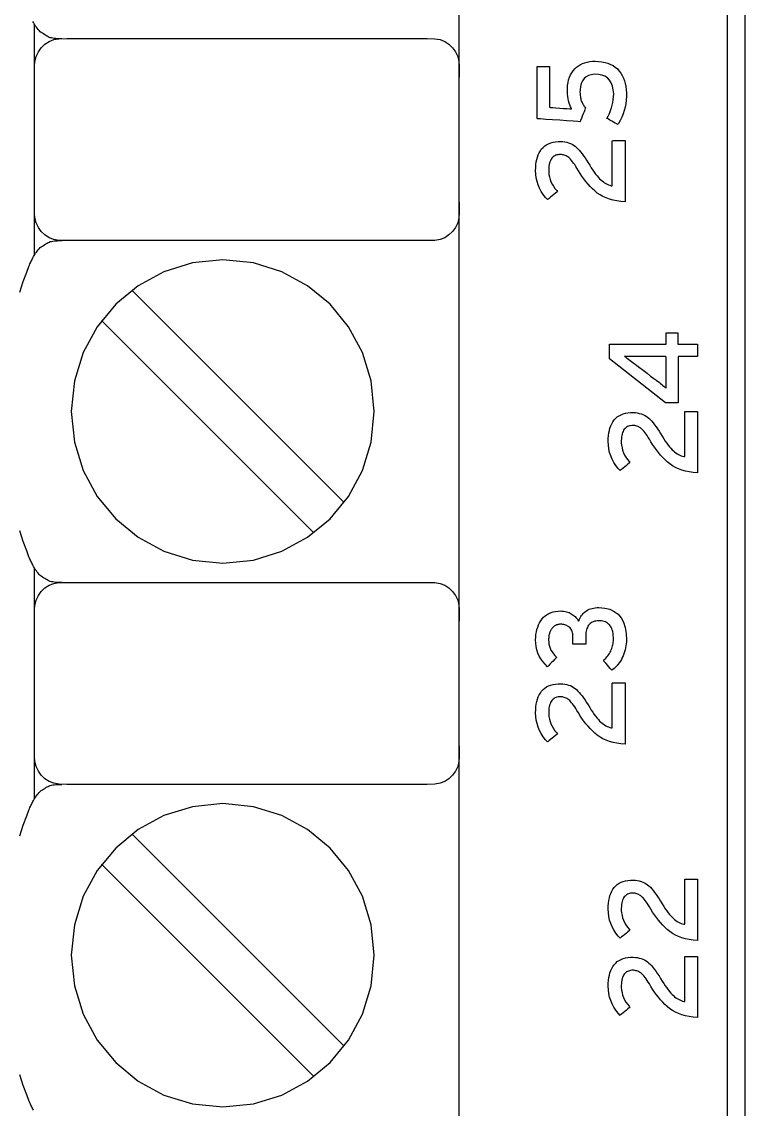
# Model space of a CAD drawing. Extents: x 1 to 47.7, y 0.2 to 33.5.
# Drawn here: x 32.6 to 33.399, y 10.218 to 11.418 of the extents above; entities that cross this region are included whole.
import ezdxf

# ---------------------------------------------------------------- set-up
doc = ezdxf.new("R2010")
doc.units = 0
doc.header["$MEASUREMENT"] = 0
doc.layers.add('6_0____DWG', color=7, linetype='CONTINUOUS')

msp = doc.modelspace()

# ---------------------------------------------------------------- linework, layer by layer
at = {"layer": '6_0____DWG'}
for points in [[(33.0831, 8.8068), (33.0831, 13.7879)], [(33.3788, 12.219), (33.3788, 12.1547), (33.3788, 12.0894), (33.3788, 12.0229), (33.3788, 11.9554), (33.3788, 11.8867), (33.3788, 11.8171), (33.3788, 11.7464), (33.3788, 11.6747), (33.3788, 11.6021), (33.3788, 11.5285), (33.3788, 11.3787), (33.3788, 11.2253), (33.3788, 11.0688), (33.3788, 10.9091), (33.3788, 10.7466), (33.3788, 10.5815), (33.3788, 10.4139), (33.3788, 10.244), (33.3788, 10.072)], [(33.3988, 10.1911), (33.3988, 10.3148), (33.3988, 10.4376), (33.3988, 10.5593), (33.3988, 10.68), (33.3988, 10.7995), (33.3988, 10.9179), (33.3988, 11.0349), (33.3988, 11.1506), (33.3988, 11.2649), (33.3988, 11.3778), (33.3988, 11.4891), (33.3988, 11.5988), (33.3988, 11.7069), (33.3988, 11.8132), (33.3988, 11.9178), (33.3988, 12.0205), (33.3988, 12.1213), (33.3988, 12.2202)], [(32.6443, 11.3995), (32.6428, 11.3995), (32.6411, 11.3995), (32.6394, 11.3996), (32.6377, 11.3997), (32.6361, 11.3999), (32.6345, 11.4001), (32.633, 11.4004), (32.6317, 11.4007), (32.6306, 11.4011), (32.6293, 11.4017), (32.6281, 11.4024), (32.6268, 11.4031), (32.6256, 11.4039), (32.6243, 11.4048), (32.623, 11.4056), (32.6218, 11.4064), (32.6205, 11.4072), (32.6194, 11.4085), (32.6183, 11.4098), (32.6173, 11.4111), (32.6164, 11.4123), (32.6155, 11.4136), (32.6147, 11.4148), (32.6139, 11.416), (32.6132, 11.4173), (32.6126, 11.4185)], [(32.6144, 11.161), (32.6144, 11.4158)], [(32.6144, 11.3573), (32.6144, 11.3578), (32.6144, 11.3592), (32.6144, 11.3611), (32.6144, 11.3633), (32.6144, 11.3655), (32.6144, 11.3675), (32.6144, 11.369), (32.6144, 11.3697), (32.6148, 11.3744), (32.6162, 11.38), (32.6186, 11.3852), (32.6218, 11.3897), (32.6258, 11.3935), (32.6305, 11.3965), (32.6357, 11.3986), (32.6413, 11.3996), (32.6499, 11.3997), (32.6844, 11.3997), (32.7412, 11.3997), (32.8114, 11.3997), (32.8861, 11.3997), (32.9563, 11.3997), (33.0131, 11.3997), (33.0476, 11.3997), (33.0562, 11.3996), (33.0619, 11.3986), (33.0671, 11.3965), (33.0717, 11.3935), (33.0757, 11.3897), (33.079, 11.3852), (33.0814, 11.38), (33.0828, 11.3744), (33.0831, 11.3697), (33.0831, 11.369), (33.0831, 11.3675), (33.0831, 11.3655), (33.0831, 11.3633), (33.0831, 11.3611), (33.0831, 11.3592), (33.0831, 11.3578), (33.0831, 11.3573)], [(33.0831, 11.2192), (33.0831, 11.2187), (33.0831, 11.2174), (33.0831, 11.2155), (33.0831, 11.2133), (33.0831, 11.211), (33.0831, 11.209), (33.0831, 11.2076), (33.0831, 11.2069), (33.0828, 11.2021), (33.0814, 11.1965), (33.079, 11.1914), (33.0757, 11.1869), (33.0717, 11.183), (33.0671, 11.18), (33.0619, 11.178), (33.0562, 11.1769), (33.0476, 11.1768), (33.0131, 11.1768), (32.9563, 11.1768), (32.8861, 11.1768), (32.8114, 11.1768), (32.7412, 11.1768), (32.6844, 11.1768), (32.6499, 11.1768), (32.6413, 11.1769), (32.6357, 11.178), (32.6305, 11.18), (32.6258, 11.183), (32.6218, 11.1869), (32.6186, 11.1914), (32.6162, 11.1965), (32.6148, 11.2021), (32.6144, 11.2069), (32.6144, 11.2076), (32.6144, 11.209), (32.6144, 11.211), (32.6144, 11.2133), (32.6144, 11.2155), (32.6144, 11.2174), (32.6144, 11.2187), (32.6144, 11.2192)], [(32.598, 11.1199), (32.6018, 11.1317), (32.6057, 11.142), (32.6081, 11.1483), (32.6087, 11.1498), (32.6093, 11.1511), (32.6098, 11.1523), (32.6103, 11.1535), (32.6109, 11.1545), (32.6114, 11.1556), (32.6119, 11.1567), (32.6126, 11.1578), (32.6132, 11.1591), (32.6139, 11.1603), (32.6147, 11.1615), (32.6155, 11.1628), (32.6164, 11.164), (32.6173, 11.1653), (32.6183, 11.1665), (32.6194, 11.1679), (32.6205, 11.1691), (32.6218, 11.1699), (32.623, 11.1707), (32.6243, 11.1715), (32.6256, 11.1724), (32.6268, 11.1732), (32.6281, 11.1739), (32.6293, 11.1746), (32.6306, 11.1752), (32.6317, 11.1757), (32.633, 11.176), (32.6345, 11.1762), (32.6361, 11.1764), (32.6377, 11.1766), (32.6394, 11.1767), (32.6411, 11.1768), (32.6428, 11.1768), (32.6443, 11.1768)], [(32.956, 10.8878), (32.7217, 11.1221)], [(32.9226, 10.8544), (32.6883, 11.0887)], [(33.3244, 11.0624), (33.3462, 11.0624), (33.3462, 11.0488), (33.3248, 11.0488), (33.3248, 10.9978), (33.3109, 10.9978), (33.249, 11.0463), (33.249, 11.0624), (33.3115, 11.0624), (33.3115, 11.0749), (33.3244, 11.0749), (33.3244, 11.0624)], [(32.6443, 10.7995), (32.6428, 10.7995), (32.6411, 10.7995), (32.6394, 10.7996), (32.6377, 10.7997), (32.6361, 10.7999), (32.6345, 10.8001), (32.633, 10.8004), (32.6317, 10.8007), (32.6306, 10.8011), (32.6293, 10.8017), (32.6281, 10.8024), (32.6268, 10.8031), (32.6256, 10.8039), (32.6243, 10.8048), (32.623, 10.8056), (32.6218, 10.8064), (32.6205, 10.8072), (32.6194, 10.8085), (32.6183, 10.8098), (32.6173, 10.8111), (32.6164, 10.8123), (32.6155, 10.8136), (32.6147, 10.8148), (32.6139, 10.816), (32.6132, 10.8172), (32.6126, 10.8185), (32.6119, 10.8197), (32.6114, 10.8207), (32.6109, 10.8218), (32.6103, 10.8229), (32.6098, 10.824), (32.6093, 10.8252), (32.6087, 10.8265), (32.6081, 10.828), (32.6057, 10.8343), (32.6018, 10.8446), (32.598, 10.8564)], [(32.6144, 10.561), (32.6144, 10.8158)], [(32.6144, 10.7573), (32.6144, 10.7578), (32.6144, 10.7592), (32.6144, 10.7611), (32.6144, 10.7633), (32.6144, 10.7655), (32.6144, 10.7675), (32.6144, 10.769), (32.6144, 10.7697), (32.6148, 10.7744), (32.6162, 10.78), (32.6186, 10.7852), (32.6218, 10.7897), (32.6258, 10.7935), (32.6305, 10.7965), (32.6357, 10.7986), (32.6413, 10.7996), (32.6499, 10.7997), (32.6844, 10.7997), (32.7412, 10.7997), (32.8114, 10.7997), (32.8861, 10.7997), (32.9563, 10.7997), (33.0131, 10.7997), (33.0476, 10.7997), (33.0562, 10.7996), (33.0619, 10.7986), (33.0671, 10.7965), (33.0717, 10.7935), (33.0757, 10.7897), (33.079, 10.7852), (33.0814, 10.78), (33.0828, 10.7744), (33.0831, 10.7697), (33.0831, 10.769), (33.0831, 10.7675), (33.0831, 10.7655), (33.0831, 10.7633), (33.0831, 10.7611), (33.0831, 10.7592), (33.0831, 10.7578), (33.0831, 10.7573)], [(33.0831, 10.6192), (33.0831, 10.6187), (33.0831, 10.6174), (33.0831, 10.6155), (33.0831, 10.6133), (33.0831, 10.611), (33.0831, 10.609), (33.0831, 10.6076), (33.0831, 10.6069), (33.0828, 10.6021), (33.0814, 10.5965), (33.079, 10.5914), (33.0757, 10.5869), (33.0717, 10.583), (33.0671, 10.58), (33.0619, 10.578), (33.0562, 10.5769), (33.0476, 10.5768), (33.0131, 10.5768), (32.9563, 10.5768), (32.8861, 10.5768), (32.8114, 10.5768), (32.7412, 10.5768), (32.6844, 10.5768), (32.6499, 10.5768), (32.6413, 10.5769), (32.6357, 10.578), (32.6305, 10.58), (32.6258, 10.583), (32.6218, 10.5869), (32.6186, 10.5914), (32.6162, 10.5965), (32.6148, 10.6021), (32.6144, 10.6069), (32.6144, 10.6076), (32.6144, 10.609), (32.6144, 10.611), (32.6144, 10.6133), (32.6144, 10.6155), (32.6144, 10.6174), (32.6144, 10.6187), (32.6144, 10.6192)], [(32.598, 10.5199), (32.6018, 10.5317), (32.6057, 10.542), (32.6081, 10.5483), (32.6087, 10.5498), (32.6093, 10.5511), (32.6098, 10.5523), (32.6103, 10.5535), (32.6109, 10.5545), (32.6114, 10.5556), (32.6119, 10.5567), (32.6126, 10.5578), (32.6132, 10.5591), (32.6139, 10.5603), (32.6147, 10.5615), (32.6155, 10.5628), (32.6164, 10.564), (32.6173, 10.5653), (32.6183, 10.5665), (32.6194, 10.5679), (32.6205, 10.5691), (32.6218, 10.5699), (32.623, 10.5707), (32.6243, 10.5715), (32.6256, 10.5724), (32.6268, 10.5732), (32.6281, 10.5739), (32.6293, 10.5746), (32.6306, 10.5752), (32.6317, 10.5757), (32.633, 10.576), (32.6345, 10.5762), (32.6361, 10.5764), (32.6377, 10.5766), (32.6394, 10.5767), (32.6411, 10.5768), (32.6428, 10.5768), (32.6443, 10.5768)], [(32.956, 10.2878), (32.7217, 10.5221)], [(32.9226, 10.2544), (32.6883, 10.4887)], [(32.6132, 10.2172), (32.6126, 10.2185), (32.6119, 10.2196), (32.6114, 10.2207), (32.6109, 10.2218), (32.6103, 10.2229), (32.6098, 10.224), (32.6093, 10.2252), (32.6087, 10.2265), (32.6081, 10.228), (32.6057, 10.2343), (32.6018, 10.2446), (32.598, 10.2564)]]:
    msp.add_lwpolyline(points, dxfattribs=at)
for points in [[(33.2331, 11.3748), (33.237, 11.3746), (33.2407, 11.3742), (33.2441, 11.3735), (33.2473, 11.3726), (33.2502, 11.3713), (33.253, 11.3699), (33.2554, 11.3682), (33.2577, 11.3662), (33.2597, 11.3639), (33.2614, 11.3615), (33.263, 11.3589), (33.2643, 11.3561), (33.2654, 11.3532), (33.2663, 11.3501), (33.267, 11.3468), (33.2674, 11.3433), (33.2677, 11.3397), (33.2677, 11.3358), (33.2674, 11.3319), (33.267, 11.3279), (33.2662, 11.3241), (33.2652, 11.3203), (33.264, 11.3166), (33.2625, 11.313), (33.2608, 11.3095), (33.2588, 11.306), (33.2579, 11.3049), (33.257, 11.3055), (33.2554, 11.3063), (33.2535, 11.3074), (33.2515, 11.3086), (33.2495, 11.3097), (33.2478, 11.3107), (33.2466, 11.3114), (33.2461, 11.3117), (33.2475, 11.3143), (33.2489, 11.3172), (33.2501, 11.3202), (33.2512, 11.3232), (33.2521, 11.3262), (33.2527, 11.3292), (33.2532, 11.3322), (33.2535, 11.3353), (33.2536, 11.3386), (33.2532, 11.3433), (33.2524, 11.3474), (33.251, 11.351), (33.2491, 11.354), (33.2468, 11.3564), (33.2439, 11.3583), (33.2405, 11.3595), (33.2367, 11.3602), (33.2325, 11.3603), (33.2289, 11.3599), (33.2258, 11.3589), (33.2231, 11.3575), (33.2209, 11.3555), (33.2191, 11.3532), (33.2178, 11.3503), (33.2169, 11.347), (33.2165, 11.3432), (33.2164, 11.3406), (33.2165, 11.3393), (33.2166, 11.338), (33.2167, 11.3368), (33.2168, 11.3356), (33.217, 11.3345), (33.2173, 11.3334), (33.2175, 11.3323), (33.2178, 11.3313), (33.2182, 11.3303), (33.2187, 11.3293), (33.2191, 11.3284), (33.2196, 11.3274), (33.2201, 11.3265), (33.2207, 11.3256), (33.2213, 11.3248), (33.2219, 11.3239), (33.2225, 11.3231), (33.2223, 11.3225), (33.2217, 11.3211), (33.2209, 11.319), (33.2199, 11.3166), (33.2189, 11.314), (33.2179, 11.3116), (33.2171, 11.3096), (33.2166, 11.3084), (33.2163, 11.308), (33.2139, 11.3082), (33.2088, 11.3086), (33.2019, 11.309), (33.194, 11.3096), (33.186, 11.3101), (33.1787, 11.3106), (33.1729, 11.311), (33.1695, 11.3112), (33.169, 11.3117), (33.169, 11.3154), (33.169, 11.3222), (33.169, 11.331), (33.169, 11.3407), (33.169, 11.3504), (33.169, 11.359), (33.169, 11.3655), (33.169, 11.3689), (33.1692, 11.3691), (33.1703, 11.3691), (33.172, 11.3691), (33.1742, 11.3691), (33.1765, 11.3691), (33.1788, 11.3691), (33.1808, 11.3691), (33.1822, 11.3691), (33.1828, 11.3691), (33.1828, 11.3678), (33.1828, 11.3637), (33.1828, 11.3576), (33.1828, 11.3503), (33.1828, 11.3426), (33.1828, 11.3353), (33.1828, 11.3293), (33.1828, 11.3252), (33.1828, 11.3239), (33.1839, 11.3238), (33.1864, 11.3236), (33.1899, 11.3233), (33.194, 11.323), (33.1982, 11.3227), (33.202, 11.3224), (33.2051, 11.3222), (33.2071, 11.3221), (33.2071, 11.3226), (33.2061, 11.3245), (33.2052, 11.3265), (33.2045, 11.3286), (33.2038, 11.3309), (33.2033, 11.3332), (33.2029, 11.3357), (33.2026, 11.3383), (33.2025, 11.3411), (33.2025, 11.3444), (33.2028, 11.3479), (33.2033, 11.3511), (33.2039, 11.3542), (33.2049, 11.3571), (33.206, 11.3597), (33.2073, 11.3621), (33.2089, 11.3643), (33.2106, 11.3663), (33.2126, 11.3681), (33.2147, 11.3697), (33.2169, 11.371), (33.2193, 11.3722), (33.2218, 11.3731), (33.2244, 11.3738), (33.2272, 11.3743), (33.2301, 11.3747)], [(33.2661, 11.2195), (33.2615, 11.2199), (33.2571, 11.2206), (33.2529, 11.2214), (33.2489, 11.2226), (33.2452, 11.2239), (33.2417, 11.2255), (33.2385, 11.2273), (33.2355, 11.2293), (33.2328, 11.2316), (33.2302, 11.2341), (33.2277, 11.2366), (33.2253, 11.2392), (33.223, 11.242), (33.2207, 11.2448), (33.2186, 11.2478), (33.2166, 11.2508), (33.2146, 11.2539), (33.213, 11.2567), (33.2118, 11.2587), (33.2106, 11.2606), (33.2094, 11.2623), (33.2082, 11.2638), (33.2071, 11.2652), (33.2061, 11.2665), (33.2051, 11.2675), (33.2041, 11.2684), (33.2031, 11.2691), (33.2021, 11.2697), (33.2011, 11.2703), (33.2001, 11.2707), (33.1991, 11.2711), (33.198, 11.2714), (33.197, 11.2716), (33.1959, 11.2717), (33.1948, 11.2718), (33.1935, 11.2717), (33.1922, 11.2716), (33.191, 11.2713), (33.1899, 11.271), (33.1888, 11.2705), (33.1878, 11.2699), (33.1869, 11.2692), (33.1861, 11.2685), (33.1853, 11.2676), (33.1846, 11.2665), (33.1839, 11.2653), (33.1834, 11.264), (33.1829, 11.2625), (33.1825, 11.2609), (33.1822, 11.2591), (33.182, 11.2572), (33.1819, 11.2551), (33.1819, 11.2527), (33.1822, 11.2499), (33.1827, 11.2471), (33.1834, 11.2444), (33.1844, 11.2418), (33.1856, 11.2392), (33.1871, 11.2367), (33.1888, 11.2343), (33.1907, 11.232), (33.1915, 11.2309), (33.1907, 11.2302), (33.1894, 11.2291), (33.1876, 11.2277), (33.1858, 11.2262), (33.1839, 11.2247), (33.1823, 11.2234), (33.1811, 11.2224), (33.1806, 11.222), (33.1784, 11.2244), (33.1759, 11.2277), (33.1737, 11.2311), (33.1718, 11.2347), (33.1703, 11.2383), (33.1691, 11.2421), (33.1682, 11.246), (33.1676, 11.25), (33.1674, 11.2541), (33.1675, 11.2575), (33.1677, 11.2606), (33.1681, 11.2636), (33.1687, 11.2664), (33.1695, 11.269), (33.1704, 11.2715), (33.1715, 11.2738), (33.1727, 11.276), (33.1741, 11.2779), (33.1758, 11.2797), (33.1776, 11.2813), (33.1796, 11.2826), (33.1818, 11.2837), (33.1841, 11.2846), (33.1867, 11.2853), (33.1894, 11.2858), (33.1923, 11.2861), (33.195, 11.2861), (33.1974, 11.286), (33.1997, 11.2857), (33.2018, 11.2853), (33.2039, 11.2847), (33.2058, 11.284), (33.2076, 11.2831), (33.2093, 11.2821), (33.2109, 11.281), (33.2125, 11.2797), (33.214, 11.2782), (33.2156, 11.2765), (33.2171, 11.2746), (33.2187, 11.2726), (33.2204, 11.2704), (33.222, 11.268), (33.2236, 11.2655), (33.2253, 11.2628), (33.2271, 11.2599), (33.2288, 11.2572), (33.2305, 11.2546), (33.2321, 11.2523), (33.2337, 11.2502), (33.2352, 11.2483), (33.2367, 11.2466), (33.2381, 11.2451), (33.2394, 11.2438), (33.2408, 11.2426), (33.2422, 11.2416), (33.2436, 11.2406), (33.2451, 11.2398), (33.2465, 11.239), (33.248, 11.2384), (33.2495, 11.2379), (33.251, 11.2374), (33.252, 11.2374), (33.252, 11.2403), (33.252, 11.2459), (33.252, 11.2533), (33.252, 11.2617), (33.252, 11.2701), (33.252, 11.2776), (33.252, 11.2835), (33.252, 11.2867), (33.2522, 11.2871), (33.2532, 11.2871), (33.2549, 11.2871), (33.2571, 11.2871), (33.2595, 11.2871), (33.2618, 11.2871), (33.2639, 11.2871), (33.2654, 11.2871), (33.2661, 11.2871), (33.2661, 11.2856), (33.2661, 11.2799), (33.2661, 11.2711), (33.2661, 11.2603), (33.2661, 11.2488), (33.2661, 11.2378), (33.2661, 11.2285), (33.2661, 11.222)], [(32.8223, 10.8208), (32.856, 10.8242), (32.8874, 10.834), (32.9158, 10.8494), (32.9405, 10.8698), (32.9609, 10.8946), (32.9763, 10.9231), (32.986, 10.9545), (32.9894, 10.9882), (32.986, 11.0219), (32.9763, 11.0533), (32.9609, 11.0817), (32.9405, 11.1065), (32.9158, 11.1269), (32.8874, 11.1424), (32.856, 11.1521), (32.8223, 11.1555), (32.7886, 11.1521), (32.7572, 11.1424), (32.7288, 11.1269), (32.704, 11.1065), (32.6835, 11.0817), (32.6681, 11.0533), (32.6583, 11.0219), (32.6549, 10.9882), (32.6583, 10.9545), (32.6681, 10.9231), (32.6835, 10.8946), (32.704, 10.8698), (32.7288, 10.8494), (32.7572, 10.834), (32.7886, 10.8242)], [(33.2654, 11.0492), (33.2665, 11.0484), (33.2677, 11.0475), (33.2689, 11.0466), (33.2703, 11.0456), (33.2717, 11.0446), (33.2731, 11.0435), (33.2746, 11.0424), (33.2762, 11.0412), (33.2772, 11.0404), (33.2791, 11.039), (33.2822, 11.0366), (33.2861, 11.0337), (33.2904, 11.0305), (33.2944, 11.0274), (33.2978, 11.0248), (33.3001, 11.0231), (33.301, 11.0224), (33.3026, 11.0212), (33.304, 11.0201), (33.3054, 11.019), (33.3067, 11.0179), (33.308, 11.0169), (33.3092, 11.0159), (33.3103, 11.0149), (33.3114, 11.014), (33.3117, 11.0148), (33.3117, 11.0164), (33.3117, 11.0181), (33.3116, 11.0198), (33.3116, 11.0216), (33.3116, 11.0235), (33.3116, 11.0254), (33.3116, 11.0274), (33.3115, 11.0289), (33.3115, 11.0301), (33.3115, 11.0325), (33.3115, 11.0356), (33.3115, 11.0391), (33.3115, 11.0425), (33.3115, 11.0456), (33.3115, 11.0478), (33.3115, 11.0487), (33.3107, 11.0488), (33.308, 11.0488), (33.304, 11.0488), (33.2991, 11.0488), (33.2941, 11.0488), (33.2895, 11.0488), (33.2858, 11.0488), (33.2835, 11.0488), (33.2821, 11.0488), (33.2797, 11.0488), (33.2774, 11.0488), (33.2752, 11.0489), (33.2731, 11.0489), (33.271, 11.049), (33.269, 11.049), (33.2672, 11.0491)], [(33.3462, 10.9205), (33.3415, 10.9209), (33.3371, 10.9216), (33.3329, 10.9224), (33.329, 10.9235), (33.3253, 10.9249), (33.3218, 10.9265), (33.3186, 10.9283), (33.3156, 10.9303), (33.3128, 10.9326), (33.3102, 10.9351), (33.3077, 10.9376), (33.3053, 10.9402), (33.303, 10.943), (33.3008, 10.9458), (33.2987, 10.9487), (33.2966, 10.9518), (33.2947, 10.9549), (33.2931, 10.9577), (33.2918, 10.9597), (33.2906, 10.9616), (33.2894, 10.9633), (33.2883, 10.9648), (33.2872, 10.9662), (33.2861, 10.9674), (33.2851, 10.9685), (33.2841, 10.9694), (33.2832, 10.9701), (33.2822, 10.9707), (33.2812, 10.9712), (33.2802, 10.9717), (33.2791, 10.9721), (33.2781, 10.9723), (33.277, 10.9726), (33.2759, 10.9727), (33.2748, 10.9727), (33.2735, 10.9727), (33.2723, 10.9725), (33.2711, 10.9723), (33.2699, 10.9719), (33.2689, 10.9715), (33.2679, 10.9709), (33.267, 10.9702), (33.2661, 10.9695), (33.2653, 10.9686), (33.2646, 10.9675), (33.264, 10.9663), (33.2634, 10.965), (33.2629, 10.9635), (33.2626, 10.9618), (33.2623, 10.9601), (33.2621, 10.9582), (33.262, 10.9561), (33.262, 10.9537), (33.2623, 10.9509), (33.2628, 10.9481), (33.2635, 10.9454), (33.2645, 10.9428), (33.2657, 10.9402), (33.2671, 10.9377), (33.2688, 10.9353), (33.2707, 10.933), (33.2715, 10.9318), (33.2708, 10.9312), (33.2694, 10.9301), (33.2677, 10.9287), (33.2658, 10.9272), (33.264, 10.9257), (33.2624, 10.9244), (33.2612, 10.9234), (33.2606, 10.923), (33.2584, 10.9254), (33.2559, 10.9287), (33.2537, 10.9321), (33.2519, 10.9356), (33.2503, 10.9393), (33.2491, 10.9431), (33.2482, 10.947), (33.2477, 10.951), (33.2475, 10.9551), (33.2475, 10.9584), (33.2478, 10.9616), (33.2482, 10.9646), (33.2488, 10.9674), (33.2495, 10.97), (33.2504, 10.9725), (33.2515, 10.9748), (33.2527, 10.9769), (33.2542, 10.9789), (33.2558, 10.9807), (33.2576, 10.9823), (33.2596, 10.9836), (33.2618, 10.9847), (33.2642, 10.9856), (33.2667, 10.9863), (33.2694, 10.9868), (33.2723, 10.9871), (33.2751, 10.9871), (33.2775, 10.987), (33.2797, 10.9867), (33.2819, 10.9862), (33.2839, 10.9857), (33.2858, 10.985), (33.2877, 10.9841), (33.2894, 10.9831), (33.291, 10.982), (33.2925, 10.9807), (33.2941, 10.9792), (33.2956, 10.9775), (33.2972, 10.9756), (33.2988, 10.9736), (33.3004, 10.9714), (33.302, 10.969), (33.3037, 10.9665), (33.3054, 10.9638), (33.3071, 10.9609), (33.3089, 10.9582), (33.3106, 10.9556), (33.3122, 10.9533), (33.3137, 10.9512), (33.3153, 10.9493), (33.3167, 10.9476), (33.3181, 10.9461), (33.3195, 10.9448), (33.3209, 10.9436), (33.3223, 10.9425), (33.3237, 10.9416), (33.3251, 10.9407), (33.3266, 10.94), (33.328, 10.9394), (33.3295, 10.9388), (33.3311, 10.9384), (33.3321, 10.9384), (33.3321, 10.9413), (33.3321, 10.9469), (33.3321, 10.9543), (33.3321, 10.9627), (33.3321, 10.9711), (33.3321, 10.9786), (33.3321, 10.9845), (33.3321, 10.9877), (33.3322, 10.9881), (33.3333, 10.9881), (33.335, 10.9881), (33.3372, 10.9881), (33.3395, 10.9881), (33.3419, 10.9881), (33.3439, 10.9881), (33.3454, 10.9881), (33.3462, 10.9881), (33.3462, 10.9866), (33.3462, 10.9809), (33.3462, 10.9721), (33.3462, 10.9613), (33.3462, 10.9498), (33.3462, 10.9388), (33.3462, 10.9294), (33.3462, 10.9229)], [(33.2373, 10.772), (33.2437, 10.7714), (33.2494, 10.77), (33.2543, 10.7677), (33.2585, 10.7645), (33.2618, 10.7605), (33.2644, 10.7556), (33.2663, 10.7498), (33.2674, 10.7431), (33.2677, 10.7364), (33.2676, 10.7341), (33.2674, 10.7318), (33.2671, 10.7296), (33.2667, 10.7274), (33.2661, 10.7252), (33.2655, 10.7231), (33.2648, 10.7209), (33.264, 10.7188), (33.2631, 10.7167), (33.2621, 10.7147), (33.261, 10.7128), (33.2598, 10.711), (33.2585, 10.7093), (33.2571, 10.7077), (33.2557, 10.7062), (33.2541, 10.7048), (33.2525, 10.7035), (33.2515, 10.7029), (33.2509, 10.7036), (33.2499, 10.7048), (33.2484, 10.7064), (33.2469, 10.7082), (33.2453, 10.71), (33.2439, 10.7116), (33.2428, 10.7128), (33.2422, 10.7135), (33.2429, 10.7142), (33.2441, 10.7153), (33.2452, 10.7164), (33.2462, 10.7175), (33.2472, 10.7187), (33.2481, 10.72), (33.2489, 10.7212), (33.2497, 10.7225), (33.2504, 10.7239), (33.251, 10.7252), (33.2515, 10.7266), (33.252, 10.728), (33.2524, 10.7295), (33.2527, 10.7309), (33.253, 10.7323), (33.2532, 10.7337), (33.2533, 10.7351), (33.2533, 10.7365), (33.2533, 10.7389), (33.2531, 10.7412), (33.2529, 10.7433), (33.2525, 10.7453), (33.252, 10.7472), (33.2514, 10.7488), (33.2507, 10.7503), (33.2499, 10.7516), (33.249, 10.7528), (33.248, 10.7537), (33.2469, 10.7546), (33.2458, 10.7554), (33.2445, 10.756), (33.2432, 10.7565), (33.2418, 10.7569), (33.2403, 10.7572), (33.2387, 10.7573), (33.237, 10.7574), (33.2354, 10.7573), (33.2339, 10.757), (33.2324, 10.7567), (33.2311, 10.7563), (33.2298, 10.7557), (33.2287, 10.755), (33.2277, 10.7543), (33.2267, 10.7533), (33.2259, 10.7523), (33.2252, 10.7512), (33.2246, 10.75), (33.224, 10.7487), (33.2236, 10.7474), (33.2232, 10.746), (33.223, 10.7445), (33.2228, 10.7429), (33.2227, 10.7412), (33.2227, 10.7402), (33.2227, 10.7397), (33.2227, 10.7387), (33.2227, 10.7373), (33.2227, 10.7359), (33.2227, 10.7344), (33.2227, 10.7331), (33.2227, 10.7321), (33.2227, 10.7315), (33.2225, 10.7315), (33.2215, 10.7315), (33.2198, 10.7315), (33.2176, 10.7315), (33.2153, 10.7315), (33.2129, 10.7315), (33.2109, 10.7315), (33.2094, 10.7315), (33.2086, 10.7315), (33.2086, 10.7316), (33.2086, 10.7323), (33.2086, 10.7334), (33.2086, 10.7348), (33.2086, 10.7362), (33.2086, 10.7376), (33.2086, 10.7389), (33.2086, 10.7398), (33.2086, 10.7401), (33.2085, 10.7414), (33.2084, 10.7428), (33.2081, 10.7441), (33.2078, 10.7454), (33.2074, 10.7465), (33.2068, 10.7476), (33.2062, 10.7485), (33.2054, 10.7494), (33.2045, 10.7502), (33.2037, 10.7509), (33.2027, 10.7515), (33.2018, 10.752), (33.2008, 10.7525), (33.1997, 10.7528), (33.1986, 10.7531), (33.1974, 10.7533), (33.1963, 10.7534), (33.1951, 10.7534), (33.1947, 10.7534), (33.1942, 10.7534), (33.1937, 10.7534), (33.1932, 10.7533), (33.1927, 10.7532), (33.1921, 10.7531), (33.1916, 10.753), (33.1911, 10.7529), (33.1905, 10.7527), (33.19, 10.7525), (33.1895, 10.7522), (33.189, 10.752), (33.1885, 10.7516), (33.188, 10.7513), (33.1876, 10.7509), (33.1871, 10.7505), (33.1867, 10.7501), (33.1862, 10.7496), (33.1857, 10.7491), (33.1853, 10.7486), (33.1849, 10.7481), (33.1845, 10.7475), (33.1841, 10.7468), (33.1838, 10.7462), (33.1834, 10.7455), (33.1831, 10.7448), (33.1828, 10.744), (33.1826, 10.7431), (33.1824, 10.7423), (33.1822, 10.7413), (33.1821, 10.7404), (33.1819, 10.7394), (33.1819, 10.7383), (33.1818, 10.7372), (33.1818, 10.736), (33.1819, 10.734), (33.1822, 10.7316), (33.1827, 10.7293), (33.1834, 10.7271), (33.1844, 10.725), (33.1856, 10.7229), (33.187, 10.721), (33.1887, 10.7191), (33.1906, 10.7173), (33.1906, 10.7168), (33.1897, 10.7159), (33.1883, 10.7145), (33.1867, 10.7129), (33.185, 10.7111), (33.1833, 10.7094), (33.1819, 10.708), (33.1809, 10.707), (33.1806, 10.7066), (33.1778, 10.7093), (33.1753, 10.7122), (33.1732, 10.7152), (33.1714, 10.7184), (33.17, 10.7217), (33.1688, 10.7252), (33.168, 10.7288), (33.1675, 10.7326), (33.1674, 10.7363), (33.1675, 10.7394), (33.1678, 10.7423), (33.1683, 10.7451), (33.1689, 10.7477), (33.1697, 10.7503), (33.1707, 10.7527), (33.1718, 10.7551), (33.1731, 10.7573), (33.1746, 10.7593), (33.1763, 10.7612), (33.1781, 10.7629), (33.1801, 10.7643), (33.1822, 10.7655), (33.1845, 10.7665), (33.1869, 10.7672), (33.1895, 10.7677), (33.1922, 10.768), (33.1946, 10.7681), (33.1965, 10.768), (33.1982, 10.7678), (33.1999, 10.7675), (33.2015, 10.7672), (33.2029, 10.7668), (33.2043, 10.7663), (33.2056, 10.7657), (33.2068, 10.7651), (33.2079, 10.7644), (33.209, 10.7636), (33.21, 10.7628), (33.2109, 10.762), (33.2118, 10.761), (33.2127, 10.7601), (33.2135, 10.7591), (33.2142, 10.7581), (33.2149, 10.757), (33.2154, 10.7577), (33.2159, 10.7592), (33.2165, 10.7606), (33.2172, 10.7619), (33.2181, 10.7632), (33.219, 10.7644), (33.22, 10.7655), (33.2212, 10.7666), (33.2224, 10.7675), (33.2237, 10.7684), (33.225, 10.7693), (33.2265, 10.77), (33.2281, 10.7706), (33.2297, 10.771), (33.2315, 10.7714), (33.2333, 10.7717), (33.2353, 10.7719)], [(33.2661, 10.6212), (33.2615, 10.6216), (33.2571, 10.6222), (33.2529, 10.6231), (33.2489, 10.6242), (33.2452, 10.6256), (33.2417, 10.6272), (33.2385, 10.629), (33.2355, 10.631), (33.2328, 10.6333), (33.2302, 10.6357), (33.2277, 10.6383), (33.2253, 10.6409), (33.223, 10.6437), (33.2207, 10.6465), (33.2186, 10.6494), (33.2166, 10.6525), (33.2146, 10.6556), (33.213, 10.6584), (33.2118, 10.6604), (33.2106, 10.6623), (33.2094, 10.664), (33.2082, 10.6655), (33.2071, 10.6669), (33.2061, 10.6681), (33.2051, 10.6692), (33.2041, 10.6701), (33.2031, 10.6708), (33.2021, 10.6714), (33.2011, 10.6719), (33.2001, 10.6724), (33.1991, 10.6727), (33.198, 10.673), (33.197, 10.6732), (33.1959, 10.6734), (33.1948, 10.6734), (33.1935, 10.6734), (33.1922, 10.6732), (33.191, 10.673), (33.1899, 10.6726), (33.1888, 10.6722), (33.1878, 10.6716), (33.1869, 10.6709), (33.1861, 10.6701), (33.1853, 10.6692), (33.1846, 10.6682), (33.1839, 10.667), (33.1834, 10.6656), (33.1829, 10.6642), (33.1825, 10.6625), (33.1822, 10.6608), (33.182, 10.6589), (33.1819, 10.6568), (33.1819, 10.6544), (33.1822, 10.6516), (33.1827, 10.6488), (33.1834, 10.6461), (33.1844, 10.6435), (33.1856, 10.6409), (33.1871, 10.6384), (33.1888, 10.636), (33.1907, 10.6337), (33.1915, 10.6325), (33.1907, 10.6319), (33.1894, 10.6308), (33.1876, 10.6294), (33.1858, 10.6279), (33.1839, 10.6264), (33.1823, 10.6251), (33.1811, 10.6241), (33.1806, 10.6237), (33.1784, 10.6261), (33.1759, 10.6294), (33.1737, 10.6328), (33.1718, 10.6363), (33.1703, 10.64), (33.1691, 10.6438), (33.1682, 10.6477), (33.1676, 10.6517), (33.1674, 10.6558), (33.1675, 10.6591), (33.1677, 10.6623), (33.1681, 10.6652), (33.1687, 10.6681), (33.1695, 10.6707), (33.1704, 10.6732), (33.1715, 10.6755), (33.1727, 10.6776), (33.1741, 10.6796), (33.1758, 10.6814), (33.1776, 10.6829), (33.1796, 10.6843), (33.1818, 10.6854), (33.1841, 10.6863), (33.1867, 10.687), (33.1894, 10.6875), (33.1923, 10.6877), (33.195, 10.6878), (33.1974, 10.6876), (33.1997, 10.6874), (33.2018, 10.6869), (33.2039, 10.6864), (33.2058, 10.6857), (33.2076, 10.6848), (33.2093, 10.6838), (33.2109, 10.6827), (33.2125, 10.6814), (33.214, 10.6798), (33.2156, 10.6782), (33.2171, 10.6763), (33.2187, 10.6743), (33.2204, 10.6721), (33.222, 10.6697), (33.2236, 10.6672), (33.2253, 10.6645), (33.2271, 10.6616), (33.2288, 10.6588), (33.2305, 10.6563), (33.2321, 10.654), (33.2337, 10.6519), (33.2352, 10.65), (33.2367, 10.6483), (33.2381, 10.6467), (33.2394, 10.6454), (33.2408, 10.6443), (33.2422, 10.6432), (33.2436, 10.6423), (33.2451, 10.6414), (33.2465, 10.6407), (33.248, 10.6401), (33.2495, 10.6395), (33.251, 10.6391), (33.252, 10.6391), (33.252, 10.642), (33.252, 10.6476), (33.252, 10.655), (33.252, 10.6633), (33.252, 10.6717), (33.252, 10.6793), (33.252, 10.6851), (33.252, 10.6884), (33.2522, 10.6887), (33.2532, 10.6887), (33.2549, 10.6887), (33.2571, 10.6887), (33.2595, 10.6887), (33.2618, 10.6887), (33.2639, 10.6887), (33.2654, 10.6887), (33.2661, 10.6887), (33.2661, 10.6873), (33.2661, 10.6816), (33.2661, 10.6727), (33.2661, 10.662), (33.2661, 10.6505), (33.2661, 10.6395), (33.2661, 10.6301), (33.2661, 10.6236)], [(32.8223, 10.2208), (32.856, 10.2242), (32.8874, 10.234), (32.9158, 10.2494), (32.9405, 10.2698), (32.9609, 10.2946), (32.9763, 10.3231), (32.986, 10.3545), (32.9894, 10.3882), (32.986, 10.4219), (32.9763, 10.4533), (32.9609, 10.4817), (32.9405, 10.5065), (32.9158, 10.5269), (32.8874, 10.5424), (32.856, 10.5521), (32.8223, 10.5555), (32.7886, 10.5521), (32.7572, 10.5424), (32.7288, 10.5269), (32.704, 10.5065), (32.6835, 10.4817), (32.6681, 10.4533), (32.6583, 10.4219), (32.6549, 10.3882), (32.6583, 10.3545), (32.6681, 10.3231), (32.6835, 10.2946), (32.704, 10.2698), (32.7288, 10.2494), (32.7572, 10.234), (32.7886, 10.2242)], [(33.3462, 10.4045), (33.3415, 10.4049), (33.3371, 10.4056), (33.3329, 10.4064), (33.329, 10.4075), (33.3253, 10.4089), (33.3218, 10.4105), (33.3186, 10.4123), (33.3156, 10.4143), (33.3128, 10.4166), (33.3102, 10.4191), (33.3077, 10.4216), (33.3053, 10.4242), (33.303, 10.427), (33.3008, 10.4298), (33.2987, 10.4328), (33.2966, 10.4358), (33.2947, 10.4389), (33.2931, 10.4417), (33.2918, 10.4437), (33.2906, 10.4456), (33.2894, 10.4473), (33.2883, 10.4488), (33.2872, 10.4502), (33.2861, 10.4514), (33.2851, 10.4525), (33.2841, 10.4534), (33.2832, 10.4541), (33.2822, 10.4547), (33.2812, 10.4553), (33.2802, 10.4557), (33.2791, 10.4561), (33.2781, 10.4564), (33.277, 10.4566), (33.2759, 10.4567), (33.2748, 10.4567), (33.2735, 10.4567), (33.2723, 10.4566), (33.2711, 10.4563), (33.2699, 10.4559), (33.2689, 10.4555), (33.2679, 10.4549), (33.267, 10.4542), (33.2661, 10.4535), (33.2653, 10.4526), (33.2646, 10.4515), (33.264, 10.4503), (33.2634, 10.449), (33.2629, 10.4475), (33.2626, 10.4459), (33.2623, 10.4441), (33.2621, 10.4422), (33.262, 10.4401), (33.262, 10.4377), (33.2623, 10.4349), (33.2628, 10.4321), (33.2635, 10.4294), (33.2645, 10.4268), (33.2657, 10.4242), (33.2671, 10.4217), (33.2688, 10.4193), (33.2707, 10.417), (33.2715, 10.4159), (33.2708, 10.4152), (33.2694, 10.4141), (33.2677, 10.4127), (33.2658, 10.4112), (33.264, 10.4097), (33.2624, 10.4084), (33.2612, 10.4074), (33.2606, 10.407), (33.2584, 10.4094), (33.2559, 10.4127), (33.2537, 10.4161), (33.2519, 10.4196), (33.2503, 10.4233), (33.2491, 10.4271), (33.2482, 10.431), (33.2477, 10.435), (33.2475, 10.4391), (33.2475, 10.4424), (33.2478, 10.4456), (33.2482, 10.4486), (33.2488, 10.4514), (33.2495, 10.454), (33.2504, 10.4565), (33.2515, 10.4588), (33.2527, 10.461), (33.2542, 10.4629), (33.2558, 10.4647), (33.2576, 10.4663), (33.2596, 10.4676), (33.2618, 10.4687), (33.2642, 10.4696), (33.2667, 10.4703), (33.2694, 10.4708), (33.2723, 10.4711), (33.2751, 10.4711), (33.2775, 10.471), (33.2797, 10.4707), (33.2819, 10.4703), (33.2839, 10.4697), (33.2858, 10.469), (33.2877, 10.4681), (33.2894, 10.4671), (33.291, 10.466), (33.2925, 10.4647), (33.2941, 10.4632), (33.2956, 10.4615), (33.2972, 10.4596), (33.2988, 10.4576), (33.3004, 10.4554), (33.302, 10.453), (33.3037, 10.4505), (33.3054, 10.4478), (33.3071, 10.4449), (33.3089, 10.4422), (33.3106, 10.4396), (33.3122, 10.4373), (33.3137, 10.4352), (33.3153, 10.4333), (33.3167, 10.4316), (33.3181, 10.4301), (33.3195, 10.4288), (33.3209, 10.4276), (33.3223, 10.4265), (33.3237, 10.4256), (33.3251, 10.4247), (33.3266, 10.424), (33.328, 10.4234), (33.3295, 10.4228), (33.3311, 10.4224), (33.3321, 10.4224), (33.3321, 10.4253), (33.3321, 10.4309), (33.3321, 10.4383), (33.3321, 10.4467), (33.3321, 10.4551), (33.3321, 10.4626), (33.3321, 10.4685), (33.3321, 10.4717), (33.3322, 10.4721), (33.3333, 10.4721), (33.335, 10.4721), (33.3372, 10.4721), (33.3395, 10.4721), (33.3419, 10.4721), (33.3439, 10.4721), (33.3454, 10.4721), (33.3462, 10.4721), (33.3462, 10.4706), (33.3462, 10.4649), (33.3462, 10.4561), (33.3462, 10.4453), (33.3462, 10.4338), (33.3462, 10.4228), (33.3462, 10.4134), (33.3462, 10.407)], [(33.3462, 10.3194), (33.3415, 10.3198), (33.3371, 10.3205), (33.3329, 10.3213), (33.329, 10.3224), (33.3253, 10.3238), (33.3218, 10.3254), (33.3186, 10.3272), (33.3156, 10.3292), (33.3128, 10.3315), (33.3102, 10.334), (33.3077, 10.3365), (33.3053, 10.3391), (33.303, 10.3419), (33.3008, 10.3447), (33.2987, 10.3476), (33.2966, 10.3507), (33.2947, 10.3538), (33.2931, 10.3566), (33.2918, 10.3586), (33.2906, 10.3605), (33.2894, 10.3622), (33.2883, 10.3637), (33.2872, 10.3651), (33.2861, 10.3663), (33.2851, 10.3674), (33.2841, 10.3683), (33.2832, 10.369), (33.2822, 10.3696), (33.2812, 10.3701), (33.2802, 10.3706), (33.2791, 10.371), (33.2781, 10.3712), (33.277, 10.3715), (33.2759, 10.3716), (33.2748, 10.3716), (33.2735, 10.3716), (33.2723, 10.3714), (33.2711, 10.3712), (33.2699, 10.3708), (33.2689, 10.3704), (33.2679, 10.3698), (33.267, 10.3691), (33.2661, 10.3683), (33.2653, 10.3675), (33.2646, 10.3664), (33.264, 10.3652), (33.2634, 10.3639), (33.2629, 10.3624), (33.2626, 10.3607), (33.2623, 10.359), (33.2621, 10.3571), (33.262, 10.355), (33.262, 10.3526), (33.2623, 10.3498), (33.2628, 10.347), (33.2635, 10.3443), (33.2645, 10.3417), (33.2657, 10.3391), (33.2671, 10.3366), (33.2688, 10.3342), (33.2707, 10.3319), (33.2715, 10.3307), (33.2708, 10.3301), (33.2694, 10.329), (33.2677, 10.3276), (33.2658, 10.3261), (33.264, 10.3246), (33.2624, 10.3233), (33.2612, 10.3223), (33.2606, 10.3219), (33.2584, 10.3243), (33.2559, 10.3276), (33.2537, 10.331), (33.2519, 10.3345), (33.2503, 10.3382), (33.2491, 10.342), (33.2482, 10.3459), (33.2477, 10.3499), (33.2475, 10.354), (33.2475, 10.3573), (33.2478, 10.3605), (33.2482, 10.3635), (33.2488, 10.3663), (33.2495, 10.3689), (33.2504, 10.3714), (33.2515, 10.3737), (33.2527, 10.3758), (33.2542, 10.3778), (33.2558, 10.3796), (33.2576, 10.3812), (33.2596, 10.3825), (33.2618, 10.3836), (33.2642, 10.3845), (33.2667, 10.3852), (33.2694, 10.3857), (33.2723, 10.386), (33.2751, 10.386), (33.2775, 10.3859), (33.2797, 10.3856), (33.2819, 10.3851), (33.2839, 10.3846), (33.2858, 10.3839), (33.2877, 10.383), (33.2894, 10.382), (33.291, 10.3809), (33.2925, 10.3796), (33.2941, 10.378), (33.2956, 10.3764), (33.2972, 10.3745), (33.2988, 10.3725), (33.3004, 10.3703), (33.302, 10.3679), (33.3037, 10.3654), (33.3054, 10.3627), (33.3071, 10.3598), (33.3089, 10.3571), (33.3106, 10.3545), (33.3122, 10.3522), (33.3137, 10.3501), (33.3153, 10.3482), (33.3167, 10.3465), (33.3181, 10.345), (33.3195, 10.3437), (33.3209, 10.3425), (33.3223, 10.3414), (33.3237, 10.3405), (33.3251, 10.3396), (33.3266, 10.3389), (33.328, 10.3383), (33.3295, 10.3377), (33.3311, 10.3373), (33.3321, 10.3373), (33.3321, 10.3402), (33.3321, 10.3458), (33.3321, 10.3532), (33.3321, 10.3616), (33.3321, 10.37), (33.3321, 10.3775), (33.3321, 10.3834), (33.3321, 10.3866), (33.3322, 10.387), (33.3333, 10.387), (33.335, 10.387), (33.3372, 10.387), (33.3395, 10.387), (33.3419, 10.387), (33.3439, 10.387), (33.3454, 10.387), (33.3462, 10.387), (33.3462, 10.3855), (33.3462, 10.3798), (33.3462, 10.371), (33.3462, 10.3602), (33.3462, 10.3487), (33.3462, 10.3377), (33.3462, 10.3283), (33.3462, 10.3218)]]:
    msp.add_lwpolyline(points, close=True, dxfattribs=at)

doc.saveas('drawing.dxf')
